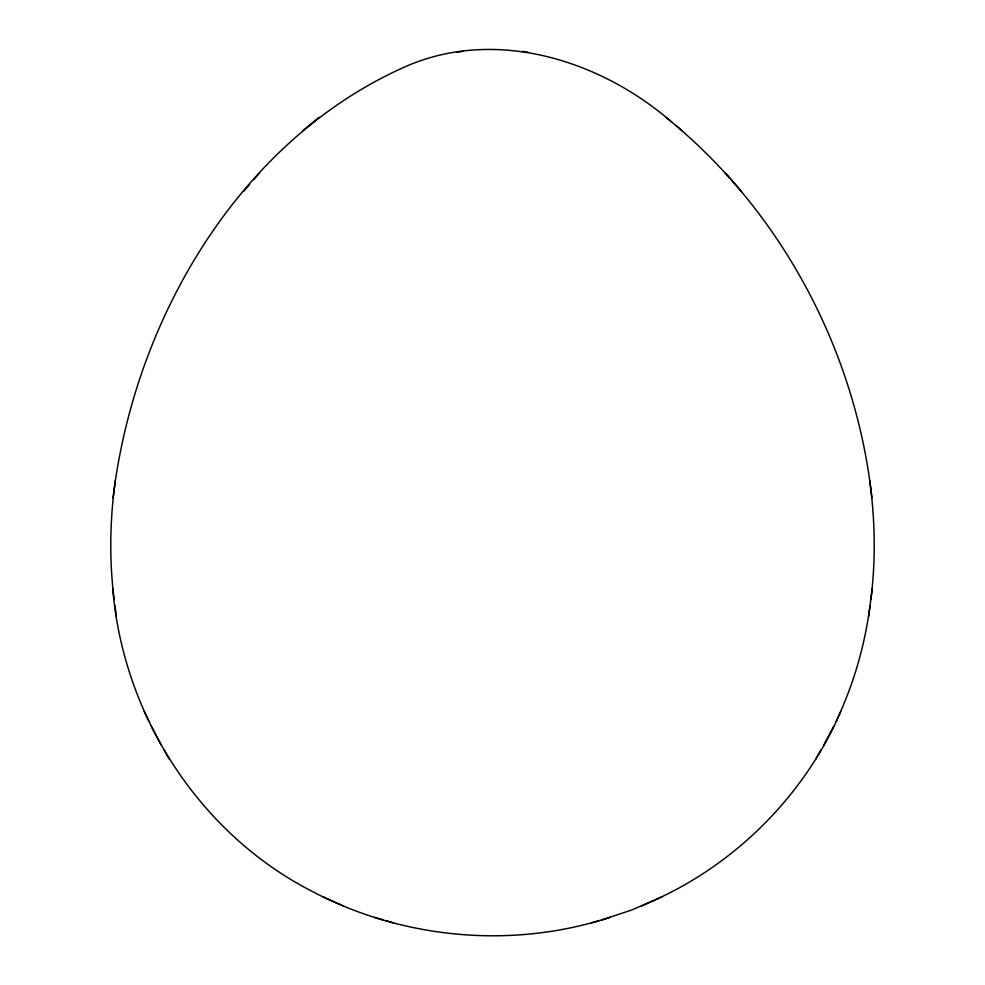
<?xml version="1.0" encoding="UTF-8"?>
<svg xmlns="http://www.w3.org/2000/svg" width="985" height="985" viewBox="0 0 985 985"><rect width="100%" height="100%" fill="white"/><g stroke="black" fill="none" stroke-linecap="round" stroke-linejoin="round"><path stroke-width="1.48" d="M870.838 599.533C875.874 560.071 875.136 519.92 869.681 480.557M115.319 480.557C109.864 519.92 109.126 560.071 114.161 599.533M113.09 497.967C133.775 321.935 237.36 142.246 403.21 67.633C493.817 26.509 600.05 59.592 671.967 122.275M836.105 721.303C853.453 684.932 864.83 645.692 870.001 605.75M868.635 616.425L872.217 588.784M833.655 726.327L823.632 745.399M840.808 711.49C804.363 795.498 735.413 864.559 651.664 901.447M815.642 759.287L820.924 750.053M253.687 179.726L259.511 173.04M243.529 191.447L249.611 184.478M319.14 117.277L302.604 130.87M601.675 919.965L631.422 910.103L651.134 901.669M641.457 906.028L661.994 896.793M112.782 588.784C123.088 715.085 199.524 834.246 313.07 891.844C400.181 937.461 505.022 948.481 599.409 920.581M591.517 922.908L610.38 917.392M456.941 52.291L462.728 51.368M522.272 51.368L528.058 52.291M374.62 917.392L383.325 919.965M385.591 920.581L393.483 922.908M323.006 896.793L333.336 901.447M333.866 901.669L343.543 906.028M675.932 125.575C785.464 218.51 856.396 355.388 871.91 497.967M665.86 117.277L682.396 130.87M741.471 191.447L725.489 173.04M161.368 745.399L151.345 726.327M164.076 750.053L169.358 759.287M144.192 711.49L148.895 721.303M114.999 605.75L116.365 616.425"/></g></svg>
